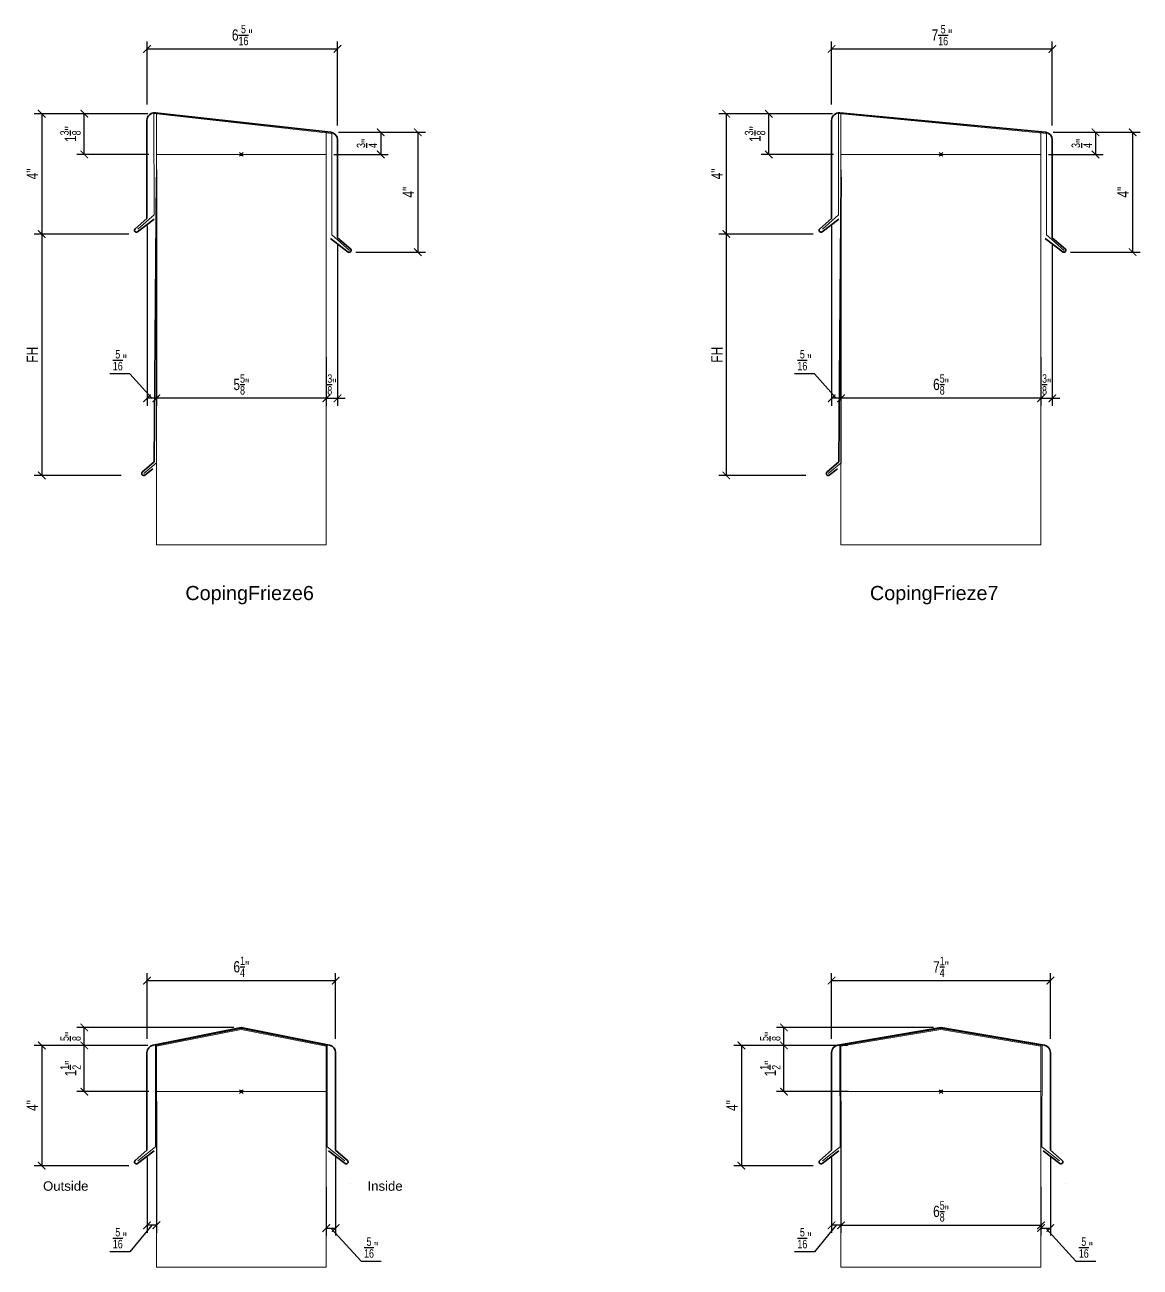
# Model space of a CAD drawing. Header units: inches. Extents: x 1550 to 1938, y 1113 to 1725.
# Drawn here: x 1650.75 to 1687.69, y 1655.64 to 1696.81 of the extents above; entities that cross this region are included whole.
import ezdxf
from ezdxf.enums import TextEntityAlignment as Align

# ---------------------------------------------------------------- set-up
doc = ezdxf.new("R2010")
doc.units = ezdxf.units.IN
doc.header["$LTSCALE"] = 4
doc.header["$MEASUREMENT"] = 0
doc.header["$PDMODE"] = 99
doc.header["$PDSIZE"] = 0.0625
doc.layers.get('Defpoints').update_dxf_attribs({"color": 121})
doc.layers.add('DIMLINE', color=211, linetype='Continuous')
for name, color, linetype, lineweight in [('FINE', 90, 'Continuous', 18), ('Thin', 150, 'Continuous', 18), ('TITTXT', 213, 'Continuous', 50), ('Wide', 212, 'Continuous', 35), ('XLINE', 140, 'Continuous', 18)]:
    doc.layers.add(name, color=color, linetype=linetype, lineweight=lineweight)
doc.styles.add('Arch-Dim', font='arial.ttf', dxfattribs={"width": 0.75})
doc.styles.add('RomanS', font='romans.shx')
doc.dimstyles.new('Aec-Arch-I-3', dxfattribs={"dimscale": 4, "dimtxt": 0.09375, "dimasz": 0.0625, "dimexe": 0.0625, "dimexo": 0.0625, "dimgap": 0.03125, "dimtad": 1, "dimdec": 4, "dimzin": 3, "dimdsep": 46, "dimlunit": 4, "dimtxsty": 'Arch-Dim', "dimblk": 'ARCHTICK', "dimcen": 0.09375, "dimclrd": 8, "dimclre": 8, "dimazin": 2, "dimtfac": 0.75, "dimtdec": 4, "dimtix": 1, "dimtmove": 1, "dimatfit": 2, "dimldrblk": 'OPEN90', "dimfxl": 1, "dimtolj": 1, "dimtzin": 0, "dimarcsym": 0})

# ---------------------------------------------------------------- blocks, each defined once
blk = doc.blocks.new('_ArchTick')
at = {"color": 0, "linetype": 'ByBlock', "const_width": 0.15}
blk.add_lwpolyline([(-0.5, -0.5), (0.5, 0.5)], dxfattribs=at)
blk = doc.blocks.new('*D116')
at = {"layer": 'Defpoints', "color": 0, "transparency": 16777216}
for p in [(1660.882, 1693.246), (1661.461, 1689.277), (1663.764, 1689.277)]:
    blk.add_point(p, dxfattribs=at)
at = {"layer": 'DIMLINE', "color": 8, "lineweight": -2, "transparency": 16777216}
for p, q in [((1661.132, 1693.246), (1664.014, 1693.246)), ((1663.764, 1693.246), (1663.764, 1689.277)), ((1661.711, 1689.277), (1664.014, 1689.277))]:
    blk.add_line(p, q, dxfattribs=at)
at = {"layer": 'DIMLINE', "color": 8, "lineweight": -2, "transparency": 16777216, "xscale": 0.25, "yscale": 0.25, "zscale": 0.25}
for p, rotation in [((1663.764, 1693.246), 90), ((1663.764, 1689.277), 270)]:
    blk.add_blockref('_ArchTick', p, dxfattribs=dict(at, rotation=rotation))
at = {"layer": 'DIMLINE', "color": 0, "transparency": 16777216, "insert": (1663.452, 1691.262), "char_height": 0.375, "attachment_point": 5, "rotation": 90, "style": 'Arch-Dim'}
blk.add_mtext('\\A1;4"', dxfattribs=at)
blk = doc.blocks.new('_Open90')
at = {"color": 0, "linetype": 'ByBlock', "lineweight": -2}
for p, q in [((0, 0), (-1, 0)), ((-0.5, 0.5), (0, 0)), ((0, 0), (-0.5, -0.5))]:
    blk.add_line(p, q, dxfattribs=at)
blk = doc.blocks.new('*D117')
at = {"layer": 'Defpoints', "color": 0, "transparency": 16777216}
for p in [(1661.104, 1696.01), (1654.792, 1693.923), (1661.104, 1693.222)]:
    blk.add_point(p, dxfattribs=at)
at = {"layer": 'DIMLINE', "color": 8, "lineweight": -2, "transparency": 16777216}
for p, q in [((1654.792, 1694.173), (1654.792, 1696.26)), ((1661.104, 1693.472), (1661.104, 1696.26)), ((1654.792, 1696.01), (1661.104, 1696.01))]:
    blk.add_line(p, q, dxfattribs=at)
at = {"layer": 'DIMLINE', "color": 8, "lineweight": -2, "transparency": 16777216, "xscale": 0.25, "yscale": 0.25, "zscale": 0.25, "rotation": 180}
blk.add_blockref('_ArchTick', (1654.792, 1696.01), dxfattribs=at)
at = {"layer": 'DIMLINE', "color": 8, "lineweight": -2, "transparency": 16777216, "xscale": 0.25, "yscale": 0.25, "zscale": 0.25}
blk.add_blockref('_ArchTick', (1661.104, 1696.01), dxfattribs=at)
at = {"layer": 'DIMLINE', "color": 0, "transparency": 16777216, "insert": (1657.948, 1696.47), "char_height": 0.375, "attachment_point": 5, "style": 'Arch-Dim'}
blk.add_mtext('\\A1;6{\\H0.750000x;\\S5/16;}"', dxfattribs=at)
blk = doc.blocks.new('Anno_Title_T2')
at = {"color": 0, "linetype": 'ByBlock', "lineweight": -2, "style": 'RomanS'}
blk.add_attdef('TITLE', (0, 0.5), '', height=1.25, dxfattribs=at)
blk.add_attdef('SCALE', text='', height=0.75, dxfattribs=at).set_placement((0, -0.5), align=Align.TOP_LEFT)
blk = doc.blocks.new('AecDtl_CopingFrieze6')
at = {"layer": 'Thin'}
for points in [[(-3.425, -2.479), (-2.892, -2.005), (-2.895, 1.353), (2.997, 0.698), (2.997, -2.666), (3.585, -3.183)], [(-2.812, -0.755), (-2.812, -10.221), (-3.233, -10.574)]]:
    blk.add_lwpolyline(points, dxfattribs=at)
at = {"layer": 'Wide'}
for points in [[(3.529, -3.225, 0.937731), (3.625, -3.143), (3.187, -2.759), (3.187, 0.485, 0.382162), (2.965, 0.733), (-2.847, 1.379, 0.447008), (-3.125, 1.13), (-3.125, -2.12), (-3.517, -2.464, 0.414214), (-3.523, -2.553), (-3.521, -2.554, 0.393565), (-3.437, -2.563), (-2.888, -2.146)], [(-2.812, -0.755), (-2.888, -10.182), (-3.28, -10.527, 0.414214), (-3.286, -10.615), (-3.285, -10.617, 0.393565), (-3.2, -10.625), (-2.926, -10.417)]]:
    blk.add_lwpolyline(points, format="xyb", dxfattribs=at)
blk = doc.blocks.new('*D118')
at = {"layer": 'Defpoints', "color": 0, "transparency": 16777216}
for p in [(1661.132, 1693.246), (1660.729, 1692.513), (1662.534, 1692.513)]:
    blk.add_point(p, dxfattribs=at)
at = {"layer": 'DIMLINE', "color": 8, "lineweight": -2, "transparency": 16777216}
for p, q in [((1661.382, 1693.246), (1662.784, 1693.246)), ((1662.534, 1693.246), (1662.534, 1692.513)), ((1660.979, 1692.513), (1662.784, 1692.513))]:
    blk.add_line(p, q, dxfattribs=at)
at = {"layer": 'DIMLINE', "color": 8, "lineweight": -2, "transparency": 16777216, "xscale": 0.25, "yscale": 0.25, "zscale": 0.25}
for p, rotation in [((1662.534, 1693.246), 90), ((1662.534, 1692.513), 270)]:
    blk.add_blockref('_ArchTick', p, dxfattribs=dict(at, rotation=rotation))
at = {"layer": 'DIMLINE', "color": 0, "transparency": 16777216, "insert": (1662.078, 1692.88), "char_height": 0.375, "attachment_point": 5, "rotation": 90, "style": 'Arch-Dim'}
blk.add_mtext('\\A1;{\\H0.750000x;\\S3/4;}"', dxfattribs=at)
blk = doc.blocks.new('*D119')
at = {"layer": 'Defpoints', "color": 0, "transparency": 16777216}
for p in [(1652.715, 1693.861), (1655.07, 1693.861), (1655.104, 1692.513)]:
    blk.add_point(p, dxfattribs=at)
at = {"layer": 'DIMLINE', "color": 8, "lineweight": -2, "transparency": 16777216}
for p, q in [((1654.82, 1693.861), (1652.465, 1693.861)), ((1652.715, 1692.513), (1652.715, 1693.861)), ((1654.854, 1692.513), (1652.465, 1692.513))]:
    blk.add_line(p, q, dxfattribs=at)
at = {"layer": 'DIMLINE', "color": 8, "lineweight": -2, "transparency": 16777216, "xscale": 0.25, "yscale": 0.25, "zscale": 0.25}
for p, rotation in [((1652.715, 1693.861), 90), ((1652.715, 1692.513), 270)]:
    blk.add_blockref('_ArchTick', p, dxfattribs=dict(at, rotation=rotation))
at = {"layer": 'DIMLINE', "color": 0, "transparency": 16777216, "insert": (1652.256, 1693.187), "char_height": 0.375, "attachment_point": 5, "rotation": 90, "style": 'Arch-Dim'}
blk.add_mtext('\\A1;1{\\H0.750000x;\\S3/8;}"', dxfattribs=at)
blk = doc.blocks.new('*D120')
at = {"layer": 'Defpoints', "color": 0, "transparency": 16777216}
for p in [(1655.07, 1693.861), (1651.304, 1689.876), (1654.436, 1689.876)]:
    blk.add_point(p, dxfattribs=at)
at = {"layer": 'DIMLINE', "color": 8, "lineweight": -2, "transparency": 16777216}
for p, q in [((1654.82, 1693.861), (1651.054, 1693.861)), ((1651.304, 1693.861), (1651.304, 1689.876)), ((1654.186, 1689.876), (1651.054, 1689.876))]:
    blk.add_line(p, q, dxfattribs=at)
at = {"layer": 'DIMLINE', "color": 8, "lineweight": -2, "transparency": 16777216, "xscale": 0.25, "yscale": 0.25, "zscale": 0.25}
for p, rotation in [((1651.304, 1693.861), 90), ((1651.304, 1689.876), 270)]:
    blk.add_blockref('_ArchTick', p, dxfattribs=dict(at, rotation=rotation))
at = {"layer": 'DIMLINE', "color": 0, "transparency": 16777216, "insert": (1650.992, 1691.868), "char_height": 0.375, "attachment_point": 5, "rotation": 90, "style": 'Arch-Dim'}
blk.add_mtext('\\A1;4"', dxfattribs=at)
blk = doc.blocks.new('*D121')
at = {"layer": 'Defpoints', "color": 0, "transparency": 16777216}
for p in [(1655.104, 1692.263), (1654.792, 1690.394), (1654.792, 1684.431)]:
    blk.add_point(p, dxfattribs=at)
at = {"layer": 'DIMLINE', "color": 8, "lineweight": -2, "transparency": 16777216}
for p, q in [((1655.104, 1692.013), (1655.104, 1684.181)), ((1654.792, 1690.144), (1654.792, 1684.181)), ((1654.227, 1685.239), (1653.56, 1685.239)), ((1654.948, 1684.431), (1654.227, 1685.239)), ((1655.104, 1684.431), (1654.792, 1684.431))]:
    blk.add_line(p, q, dxfattribs=at)
at = {"layer": 'DIMLINE', "color": 8, "lineweight": -2, "transparency": 16777216, "xscale": 0.25, "yscale": 0.25, "zscale": 0.25, "rotation": 180}
blk.add_blockref('_ArchTick', (1654.792, 1684.431), dxfattribs=at)
at = {"layer": 'DIMLINE', "color": 8, "lineweight": -2, "transparency": 16777216, "xscale": 0.25, "yscale": 0.25, "zscale": 0.25}
blk.add_blockref('_ArchTick', (1655.104, 1684.431), dxfattribs=at)
at = {"layer": 'DIMLINE', "color": 0, "transparency": 16777216, "insert": (1653.893, 1685.696), "char_height": 0.375, "attachment_point": 5, "style": 'Arch-Dim'}
blk.add_mtext('\\A1;{\\H0.750000x;\\S5/16;}"', dxfattribs=at)
blk = doc.blocks.new('*D122')
at = {"layer": 'Defpoints', "color": 0, "transparency": 16777216}
for p in [(1661.104, 1689.755), (1660.729, 1686.043), (1661.104, 1684.431)]:
    blk.add_point(p, dxfattribs=at)
at = {"layer": 'DIMLINE', "color": 8, "lineweight": -2, "transparency": 16777216}
for p, q in [((1661.104, 1689.505), (1661.104, 1684.181)), ((1660.729, 1685.793), (1660.729, 1684.181)), ((1660.729, 1684.431), (1660.479, 1684.431)), ((1660.729, 1684.431), (1661.104, 1684.431)), ((1661.104, 1684.431), (1661.354, 1684.431))]:
    blk.add_line(p, q, dxfattribs=at)
at = {"layer": 'DIMLINE', "color": 8, "lineweight": -2, "transparency": 16777216, "xscale": 0.25, "yscale": 0.25, "zscale": 0.25}
blk.add_blockref('_ArchTick', (1660.729, 1684.431), dxfattribs=at)
at = {"layer": 'DIMLINE', "color": 8, "lineweight": -2, "transparency": 16777216, "xscale": 0.25, "yscale": 0.25, "zscale": 0.25, "rotation": 180}
blk.add_blockref('_ArchTick', (1661.104, 1684.431), dxfattribs=at)
at = {"layer": 'DIMLINE', "color": 0, "transparency": 16777216, "insert": (1660.917, 1684.89), "char_height": 0.375, "attachment_point": 5, "style": 'Arch-Dim'}
blk.add_mtext('\\A1;{\\H0.750000x;\\S3/8;}"', dxfattribs=at)
blk = doc.blocks.new('*D124')
at = {"layer": 'Defpoints', "color": 0, "transparency": 16777216}
for p in [(1654.186, 1689.876), (1651.304, 1681.876), (1654.186, 1681.876)]:
    blk.add_point(p, dxfattribs=at)
at = {"layer": 'DIMLINE', "color": 8, "lineweight": -2, "transparency": 16777216}
for p, q in [((1653.936, 1689.876), (1651.054, 1689.876)), ((1651.304, 1689.876), (1651.304, 1681.876)), ((1653.936, 1681.876), (1651.054, 1681.876))]:
    blk.add_line(p, q, dxfattribs=at)
at = {"layer": 'DIMLINE', "color": 8, "lineweight": -2, "transparency": 16777216, "xscale": 0.25, "yscale": 0.25, "zscale": 0.25}
for p, rotation in [((1651.304, 1689.876), 90), ((1651.304, 1681.876), 270)]:
    blk.add_blockref('_ArchTick', p, dxfattribs=dict(at, rotation=rotation))
at = {"layer": 'DIMLINE', "color": 0, "transparency": 16777216, "insert": (1650.992, 1685.876), "char_height": 0.375, "attachment_point": 5, "rotation": 90, "style": 'Arch-Dim'}
blk.add_mtext('\\A1;FH', dxfattribs=at)
blk = doc.blocks.new('*D125')
at = {"layer": 'Defpoints', "color": 0, "transparency": 16777216}
for p in [(1655.104, 1685.793), (1660.729, 1685.793), (1655.104, 1684.431)]:
    blk.add_point(p, dxfattribs=at)
at = {"layer": 'DIMLINE', "color": 8, "lineweight": -2, "transparency": 16777216}
for p, q in [((1655.104, 1685.543), (1655.104, 1684.181)), ((1660.729, 1685.543), (1660.729, 1684.181)), ((1660.729, 1684.431), (1655.104, 1684.431))]:
    blk.add_line(p, q, dxfattribs=at)
at = {"layer": 'DIMLINE', "color": 8, "lineweight": -2, "transparency": 16777216, "xscale": 0.25, "yscale": 0.25, "zscale": 0.25, "rotation": 180}
blk.add_blockref('_ArchTick', (1655.104, 1684.431), dxfattribs=at)
at = {"layer": 'DIMLINE', "color": 8, "lineweight": -2, "transparency": 16777216, "xscale": 0.25, "yscale": 0.25, "zscale": 0.25}
blk.add_blockref('_ArchTick', (1660.729, 1684.431), dxfattribs=at)
at = {"layer": 'DIMLINE', "color": 0, "transparency": 16777216, "insert": (1657.917, 1684.891), "char_height": 0.375, "attachment_point": 5, "style": 'Arch-Dim'}
blk.add_mtext('\\A1;5{\\H0.750000x;\\S5/8;}"', dxfattribs=at)
blk = doc.blocks.new('*D126')
at = {"layer": 'Defpoints', "color": 0, "transparency": 16777216}
for p in [(1684.561, 1693.246), (1685.141, 1689.277), (1687.444, 1689.277)]:
    blk.add_point(p, dxfattribs=at)
at = {"layer": 'DIMLINE', "color": 8, "lineweight": -2, "transparency": 16777216}
for p, q in [((1684.811, 1693.246), (1687.694, 1693.246)), ((1687.444, 1693.246), (1687.444, 1689.277)), ((1685.391, 1689.277), (1687.694, 1689.277))]:
    blk.add_line(p, q, dxfattribs=at)
at = {"layer": 'DIMLINE', "color": 8, "lineweight": -2, "transparency": 16777216, "xscale": 0.25, "yscale": 0.25, "zscale": 0.25}
for p, rotation in [((1687.444, 1693.246), 90), ((1687.444, 1689.277), 270)]:
    blk.add_blockref('_ArchTick', p, dxfattribs=dict(at, rotation=rotation))
at = {"layer": 'DIMLINE', "color": 0, "transparency": 16777216, "insert": (1687.131, 1691.262), "char_height": 0.375, "attachment_point": 5, "rotation": 90, "style": 'Arch-Dim'}
blk.add_mtext('\\A1;4"', dxfattribs=at)
blk = doc.blocks.new('*D127')
at = {"layer": 'Defpoints', "color": 0, "transparency": 16777216}
for p in [(1684.783, 1696.01), (1677.471, 1693.923), (1684.783, 1693.222)]:
    blk.add_point(p, dxfattribs=at)
at = {"layer": 'DIMLINE', "color": 8, "lineweight": -2, "transparency": 16777216}
for p, q in [((1677.471, 1694.173), (1677.471, 1696.26)), ((1684.783, 1693.472), (1684.783, 1696.26)), ((1677.471, 1696.01), (1684.783, 1696.01))]:
    blk.add_line(p, q, dxfattribs=at)
at = {"layer": 'DIMLINE', "color": 8, "lineweight": -2, "transparency": 16777216, "xscale": 0.25, "yscale": 0.25, "zscale": 0.25, "rotation": 180}
blk.add_blockref('_ArchTick', (1677.471, 1696.01), dxfattribs=at)
at = {"layer": 'DIMLINE', "color": 8, "lineweight": -2, "transparency": 16777216, "xscale": 0.25, "yscale": 0.25, "zscale": 0.25}
blk.add_blockref('_ArchTick', (1684.783, 1696.01), dxfattribs=at)
at = {"layer": 'DIMLINE', "color": 0, "transparency": 16777216, "insert": (1681.127, 1696.467), "char_height": 0.375, "attachment_point": 5, "style": 'Arch-Dim'}
blk.add_mtext('\\A1;7{\\H0.750000x;\\S5/16;}"', dxfattribs=at)
blk = doc.blocks.new('*D128')
at = {"layer": 'Defpoints', "color": 0, "transparency": 16777216}
for p in [(1684.811, 1693.246), (1684.408, 1692.513), (1686.214, 1692.513)]:
    blk.add_point(p, dxfattribs=at)
at = {"layer": 'DIMLINE', "color": 8, "lineweight": -2, "transparency": 16777216}
for p, q in [((1685.061, 1693.246), (1686.464, 1693.246)), ((1686.214, 1693.246), (1686.214, 1692.513)), ((1684.658, 1692.513), (1686.464, 1692.513))]:
    blk.add_line(p, q, dxfattribs=at)
at = {"layer": 'DIMLINE', "color": 8, "lineweight": -2, "transparency": 16777216, "xscale": 0.25, "yscale": 0.25, "zscale": 0.25}
for p, rotation in [((1686.214, 1693.246), 90), ((1686.214, 1692.513), 270)]:
    blk.add_blockref('_ArchTick', p, dxfattribs=dict(at, rotation=rotation))
at = {"layer": 'DIMLINE', "color": 0, "transparency": 16777216, "insert": (1685.758, 1692.88), "char_height": 0.375, "attachment_point": 5, "rotation": 90, "style": 'Arch-Dim'}
blk.add_mtext('\\A1;{\\H0.750000x;\\S3/4;}"', dxfattribs=at)
blk = doc.blocks.new('*D129')
at = {"layer": 'Defpoints', "color": 0, "transparency": 16777216}
for p in [(1675.394, 1693.861), (1677.749, 1693.861), (1677.783, 1692.513)]:
    blk.add_point(p, dxfattribs=at)
at = {"layer": 'DIMLINE', "color": 8, "lineweight": -2, "transparency": 16777216}
for p, q in [((1677.499, 1693.861), (1675.144, 1693.861)), ((1675.394, 1692.513), (1675.394, 1693.861)), ((1677.533, 1692.513), (1675.144, 1692.513))]:
    blk.add_line(p, q, dxfattribs=at)
at = {"layer": 'DIMLINE', "color": 8, "lineweight": -2, "transparency": 16777216, "xscale": 0.25, "yscale": 0.25, "zscale": 0.25}
for p, rotation in [((1675.394, 1693.861), 90), ((1675.394, 1692.513), 270)]:
    blk.add_blockref('_ArchTick', p, dxfattribs=dict(at, rotation=rotation))
at = {"layer": 'DIMLINE', "color": 0, "transparency": 16777216, "insert": (1674.935, 1693.187), "char_height": 0.375, "attachment_point": 5, "rotation": 90, "style": 'Arch-Dim'}
blk.add_mtext('\\A1;1{\\H0.750000x;\\S3/8;}"', dxfattribs=at)
blk = doc.blocks.new('*D130')
at = {"layer": 'Defpoints', "color": 0, "transparency": 16777216}
for p in [(1677.749, 1693.861), (1673.983, 1689.876), (1677.115, 1689.876)]:
    blk.add_point(p, dxfattribs=at)
at = {"layer": 'DIMLINE', "color": 8, "lineweight": -2, "transparency": 16777216}
for p, q in [((1677.499, 1693.861), (1673.733, 1693.861)), ((1673.983, 1693.861), (1673.983, 1689.876)), ((1676.865, 1689.876), (1673.733, 1689.876))]:
    blk.add_line(p, q, dxfattribs=at)
at = {"layer": 'DIMLINE', "color": 8, "lineweight": -2, "transparency": 16777216, "xscale": 0.25, "yscale": 0.25, "zscale": 0.25}
for p, rotation in [((1673.983, 1693.861), 90), ((1673.983, 1689.876), 270)]:
    blk.add_blockref('_ArchTick', p, dxfattribs=dict(at, rotation=rotation))
at = {"layer": 'DIMLINE', "color": 0, "transparency": 16777216, "insert": (1673.671, 1691.868), "char_height": 0.375, "attachment_point": 5, "rotation": 90, "style": 'Arch-Dim'}
blk.add_mtext('\\A1;4"', dxfattribs=at)
blk = doc.blocks.new('*D131')
at = {"layer": 'Defpoints', "color": 0, "transparency": 16777216}
for p in [(1677.783, 1692.263), (1677.471, 1690.394), (1677.471, 1684.431)]:
    blk.add_point(p, dxfattribs=at)
at = {"layer": 'DIMLINE', "color": 8, "lineweight": -2, "transparency": 16777216}
for p, q in [((1677.783, 1692.013), (1677.783, 1684.181)), ((1677.471, 1690.144), (1677.471, 1684.181)), ((1676.906, 1685.239), (1676.239, 1685.239)), ((1677.627, 1684.431), (1676.906, 1685.239)), ((1677.783, 1684.431), (1677.471, 1684.431))]:
    blk.add_line(p, q, dxfattribs=at)
at = {"layer": 'DIMLINE', "color": 8, "lineweight": -2, "transparency": 16777216, "xscale": 0.25, "yscale": 0.25, "zscale": 0.25, "rotation": 180}
blk.add_blockref('_ArchTick', (1677.471, 1684.431), dxfattribs=at)
at = {"layer": 'DIMLINE', "color": 8, "lineweight": -2, "transparency": 16777216, "xscale": 0.25, "yscale": 0.25, "zscale": 0.25}
blk.add_blockref('_ArchTick', (1677.783, 1684.431), dxfattribs=at)
at = {"layer": 'DIMLINE', "color": 0, "transparency": 16777216, "insert": (1676.573, 1685.696), "char_height": 0.375, "attachment_point": 5, "style": 'Arch-Dim'}
blk.add_mtext('\\A1;{\\H0.750000x;\\S5/16;}"', dxfattribs=at)
blk = doc.blocks.new('*D132')
at = {"layer": 'Defpoints', "color": 0, "transparency": 16777216}
for p in [(1684.783, 1689.755), (1684.408, 1686.043), (1684.783, 1684.431)]:
    blk.add_point(p, dxfattribs=at)
at = {"layer": 'DIMLINE', "color": 8, "lineweight": -2, "transparency": 16777216}
for p, q in [((1684.783, 1689.505), (1684.783, 1684.181)), ((1684.408, 1685.793), (1684.408, 1684.181)), ((1684.408, 1684.431), (1684.158, 1684.431)), ((1684.408, 1684.431), (1684.783, 1684.431)), ((1684.783, 1684.431), (1685.033, 1684.431))]:
    blk.add_line(p, q, dxfattribs=at)
at = {"layer": 'DIMLINE', "color": 8, "lineweight": -2, "transparency": 16777216, "xscale": 0.25, "yscale": 0.25, "zscale": 0.25}
blk.add_blockref('_ArchTick', (1684.408, 1684.431), dxfattribs=at)
at = {"layer": 'DIMLINE', "color": 8, "lineweight": -2, "transparency": 16777216, "xscale": 0.25, "yscale": 0.25, "zscale": 0.25, "rotation": 180}
blk.add_blockref('_ArchTick', (1684.783, 1684.431), dxfattribs=at)
at = {"layer": 'DIMLINE', "color": 0, "transparency": 16777216, "insert": (1684.596, 1684.89), "char_height": 0.375, "attachment_point": 5, "style": 'Arch-Dim'}
blk.add_mtext('\\A1;{\\H0.750000x;\\S3/8;}"', dxfattribs=at)
blk = doc.blocks.new('*D133')
at = {"layer": 'Defpoints', "color": 0, "transparency": 16777216}
for p in [(1676.865, 1689.876), (1673.983, 1681.876), (1676.865, 1681.876)]:
    blk.add_point(p, dxfattribs=at)
at = {"layer": 'DIMLINE', "color": 8, "lineweight": -2, "transparency": 16777216}
for p, q in [((1676.615, 1689.876), (1673.733, 1689.876)), ((1673.983, 1689.876), (1673.983, 1681.876)), ((1676.615, 1681.876), (1673.733, 1681.876))]:
    blk.add_line(p, q, dxfattribs=at)
at = {"layer": 'DIMLINE', "color": 8, "lineweight": -2, "transparency": 16777216, "xscale": 0.25, "yscale": 0.25, "zscale": 0.25}
for p, rotation in [((1673.983, 1689.876), 90), ((1673.983, 1681.876), 270)]:
    blk.add_blockref('_ArchTick', p, dxfattribs=dict(at, rotation=rotation))
at = {"layer": 'DIMLINE', "color": 0, "transparency": 16777216, "insert": (1673.671, 1685.876), "char_height": 0.375, "attachment_point": 5, "rotation": 90, "style": 'Arch-Dim'}
blk.add_mtext('\\A1;FH', dxfattribs=at)
blk = doc.blocks.new('*D134')
at = {"layer": 'Defpoints', "color": 0, "transparency": 16777216}
for p in [(1677.783, 1685.793), (1684.408, 1685.793), (1677.783, 1684.431)]:
    blk.add_point(p, dxfattribs=at)
at = {"layer": 'DIMLINE', "color": 8, "lineweight": -2, "transparency": 16777216}
for p, q in [((1677.783, 1685.543), (1677.783, 1684.181)), ((1684.408, 1685.543), (1684.408, 1684.181)), ((1684.408, 1684.431), (1677.783, 1684.431))]:
    blk.add_line(p, q, dxfattribs=at)
at = {"layer": 'DIMLINE', "color": 8, "lineweight": -2, "transparency": 16777216, "xscale": 0.25, "yscale": 0.25, "zscale": 0.25, "rotation": 180}
blk.add_blockref('_ArchTick', (1677.783, 1684.431), dxfattribs=at)
at = {"layer": 'DIMLINE', "color": 8, "lineweight": -2, "transparency": 16777216, "xscale": 0.25, "yscale": 0.25, "zscale": 0.25}
blk.add_blockref('_ArchTick', (1684.408, 1684.431), dxfattribs=at)
at = {"layer": 'DIMLINE', "color": 0, "transparency": 16777216, "insert": (1681.096, 1684.891), "char_height": 0.375, "attachment_point": 5, "style": 'Arch-Dim'}
blk.add_mtext('\\A1;6{\\H0.750000x;\\S5/8;}"', dxfattribs=at)
blk = doc.blocks.new('AecDtl_CopingFrieze7')
at = {"layer": 'Thin'}
for points in [[(-3.925, -2.479), (-3.392, -2.005), (-3.395, 1.353), (3.497, 0.698), (3.497, -2.666), (4.085, -3.183)], [(-3.312, -0.755), (-3.312, -10.221), (-3.733, -10.574)]]:
    blk.add_lwpolyline(points, dxfattribs=at)
at = {"layer": 'Wide'}
for points in [[(4.029, -3.225, 0.937731), (4.125, -3.143), (3.687, -2.759), (3.687, 0.485, 0.382162), (3.465, 0.733), (-3.347, 1.379, 0.447008), (-3.625, 1.13), (-3.625, -2.12), (-4.017, -2.464, 0.414214), (-4.023, -2.553), (-4.021, -2.554, 0.393565), (-3.937, -2.563), (-3.388, -2.146)], [(-3.312, -0.755), (-3.388, -10.182), (-3.78, -10.527, 0.414214), (-3.786, -10.615), (-3.785, -10.617, 0.393565), (-3.7, -10.625), (-3.426, -10.417)]]:
    blk.add_lwpolyline(points, format="xyb", dxfattribs=at)
blk = doc.blocks.new('*D162')
at = {"layer": 'Defpoints', "color": 0, "transparency": 16777216}
for p in [(1661.042, 1665.136), (1654.792, 1662.957), (1661.042, 1662.957)]:
    blk.add_point(p, dxfattribs=at)
at = {"layer": 'DIMLINE', "color": 8, "lineweight": -2, "transparency": 16777216}
for p, q in [((1654.792, 1663.207), (1654.792, 1665.386)), ((1661.042, 1663.207), (1661.042, 1665.386)), ((1654.792, 1665.136), (1661.042, 1665.136))]:
    blk.add_line(p, q, dxfattribs=at)
at = {"layer": 'DIMLINE', "color": 8, "lineweight": -2, "transparency": 16777216, "xscale": 0.25, "yscale": 0.25, "zscale": 0.25, "rotation": 180}
blk.add_blockref('_ArchTick', (1654.792, 1665.136), dxfattribs=at)
at = {"layer": 'DIMLINE', "color": 8, "lineweight": -2, "transparency": 16777216, "xscale": 0.25, "yscale": 0.25, "zscale": 0.25}
blk.add_blockref('_ArchTick', (1661.042, 1665.136), dxfattribs=at)
at = {"layer": 'DIMLINE', "color": 0, "transparency": 16777216, "insert": (1657.917, 1665.593), "char_height": 0.375, "attachment_point": 5, "style": 'Arch-Dim'}
blk.add_mtext('\\A1;6{\\H0.750000x;\\S1/4;}"', dxfattribs=at)
blk = doc.blocks.new('*D163')
at = {"layer": 'Defpoints', "color": 0, "transparency": 16777216}
for p in [(1652.715, 1662.986), (1655.07, 1662.986), (1655.104, 1661.457)]:
    blk.add_point(p, dxfattribs=at)
at = {"layer": 'DIMLINE', "color": 8, "lineweight": -2, "transparency": 16777216}
for p, q in [((1654.82, 1662.986), (1652.465, 1662.986)), ((1652.715, 1661.457), (1652.715, 1662.986)), ((1654.854, 1661.457), (1652.465, 1661.457))]:
    blk.add_line(p, q, dxfattribs=at)
at = {"layer": 'DIMLINE', "color": 8, "lineweight": -2, "transparency": 16777216, "xscale": 0.25, "yscale": 0.25, "zscale": 0.25}
for p, rotation in [((1652.715, 1662.986), 90), ((1652.715, 1661.457), 270)]:
    blk.add_blockref('_ArchTick', p, dxfattribs=dict(at, rotation=rotation))
at = {"layer": 'DIMLINE', "color": 0, "transparency": 16777216, "insert": (1652.261, 1662.222), "char_height": 0.375, "attachment_point": 5, "rotation": 90, "style": 'Arch-Dim'}
blk.add_mtext('\\A1;1{\\H0.750000x;\\S1/2;}"', dxfattribs=at)
blk = doc.blocks.new('*D164')
at = {"layer": 'Defpoints', "color": 0, "transparency": 16777216}
for p in [(1655.07, 1662.986), (1651.304, 1659.001), (1654.436, 1659.001)]:
    blk.add_point(p, dxfattribs=at)
at = {"layer": 'DIMLINE', "color": 8, "lineweight": -2, "transparency": 16777216}
for p, q in [((1654.82, 1662.986), (1651.054, 1662.986)), ((1651.304, 1662.986), (1651.304, 1659.001)), ((1654.186, 1659.001), (1651.054, 1659.001))]:
    blk.add_line(p, q, dxfattribs=at)
at = {"layer": 'DIMLINE', "color": 8, "lineweight": -2, "transparency": 16777216, "xscale": 0.25, "yscale": 0.25, "zscale": 0.25}
for p, rotation in [((1651.304, 1662.986), 90), ((1651.304, 1659.001), 270)]:
    blk.add_blockref('_ArchTick', p, dxfattribs=dict(at, rotation=rotation))
at = {"layer": 'DIMLINE', "color": 0, "transparency": 16777216, "insert": (1650.992, 1660.994), "char_height": 0.375, "attachment_point": 5, "rotation": 90, "style": 'Arch-Dim'}
blk.add_mtext('\\A1;4"', dxfattribs=at)
blk = doc.blocks.new('*D165')
at = {"layer": 'Defpoints', "color": 0, "transparency": 16777216}
for p in [(1655.104, 1661.389), (1654.792, 1659.519), (1654.792, 1657.027)]:
    blk.add_point(p, dxfattribs=at)
at = {"layer": 'DIMLINE', "color": 8, "lineweight": -2, "transparency": 16777216}
for p, q in [((1655.104, 1661.139), (1655.104, 1656.777)), ((1654.792, 1659.269), (1654.792, 1656.777)), ((1654.948, 1657.027), (1654.227, 1656.144)), ((1655.104, 1657.027), (1654.792, 1657.027)), ((1654.227, 1656.144), (1653.56, 1656.144))]:
    blk.add_line(p, q, dxfattribs=at)
at = {"layer": 'DIMLINE', "color": 8, "lineweight": -2, "transparency": 16777216, "xscale": 0.25, "yscale": 0.25, "zscale": 0.25, "rotation": 180}
blk.add_blockref('_ArchTick', (1654.792, 1657.027), dxfattribs=at)
at = {"layer": 'DIMLINE', "color": 8, "lineweight": -2, "transparency": 16777216, "xscale": 0.25, "yscale": 0.25, "zscale": 0.25}
blk.add_blockref('_ArchTick', (1655.104, 1657.027), dxfattribs=at)
at = {"layer": 'DIMLINE', "color": 0, "transparency": 16777216, "insert": (1653.893, 1656.601), "char_height": 0.375, "attachment_point": 5, "style": 'Arch-Dim'}
blk.add_mtext('\\A1;{\\H0.750000x;\\S5/16;}"', dxfattribs=at)
blk = doc.blocks.new('*D166')
at = {"layer": 'Defpoints', "color": 0, "transparency": 16777216}
for p in [(1661.042, 1659.519), (1660.729, 1658.548), (1661.042, 1656.936)]:
    blk.add_point(p, dxfattribs=at)
at = {"layer": 'DIMLINE', "color": 8, "lineweight": -2, "transparency": 16777216}
for p, q in [((1661.042, 1659.269), (1661.042, 1656.686)), ((1660.729, 1658.298), (1660.729, 1656.686)), ((1660.729, 1656.936), (1661.042, 1656.936)), ((1660.885, 1656.936), (1661.883, 1655.832)), ((1661.883, 1655.832), (1662.551, 1655.832))]:
    blk.add_line(p, q, dxfattribs=at)
at = {"layer": 'DIMLINE', "color": 8, "lineweight": -2, "transparency": 16777216, "xscale": 0.25, "yscale": 0.25, "zscale": 0.25, "rotation": 180}
blk.add_blockref('_ArchTick', (1660.729, 1656.936), dxfattribs=at)
at = {"layer": 'DIMLINE', "color": 8, "lineweight": -2, "transparency": 16777216, "xscale": 0.25, "yscale": 0.25, "zscale": 0.25}
blk.add_blockref('_ArchTick', (1661.042, 1656.936), dxfattribs=at)
at = {"layer": 'DIMLINE', "color": 0, "transparency": 16777216, "insert": (1662.217, 1656.289), "char_height": 0.375, "attachment_point": 5, "style": 'Arch-Dim'}
blk.add_mtext('\\A1;{\\H0.750000x;\\S5/16;}"', dxfattribs=at)
blk = doc.blocks.new('*D168')
at = {"layer": 'Defpoints', "color": 0, "transparency": 16777216}
for p in [(1652.715, 1663.582), (1657.917, 1663.582), (1655.07, 1662.986)]:
    blk.add_point(p, dxfattribs=at)
at = {"layer": 'DIMLINE', "color": 8, "lineweight": -2, "transparency": 16777216}
for p, q in [((1657.667, 1663.582), (1652.465, 1663.582)), ((1652.715, 1662.986), (1652.715, 1663.582)), ((1654.82, 1662.986), (1652.465, 1662.986))]:
    blk.add_line(p, q, dxfattribs=at)
at = {"layer": 'DIMLINE', "color": 8, "lineweight": -2, "transparency": 16777216, "xscale": 0.25, "yscale": 0.25, "zscale": 0.25}
for p, rotation in [((1652.715, 1663.582), 90), ((1652.715, 1662.986), 270)]:
    blk.add_blockref('_ArchTick', p, dxfattribs=dict(at, rotation=rotation))
at = {"layer": 'DIMLINE', "color": 0, "transparency": 16777216, "insert": (1652.258, 1663.284), "char_height": 0.375, "attachment_point": 5, "rotation": 90, "style": 'Arch-Dim'}
blk.add_mtext('\\A1;{\\H0.750000x;\\S5/8;}"', dxfattribs=at)
blk = doc.blocks.new('*D169')
at = {"layer": 'Defpoints', "color": 0, "transparency": 16777216}
for p in [(1684.721, 1665.136), (1677.471, 1662.957), (1684.721, 1662.957)]:
    blk.add_point(p, dxfattribs=at)
at = {"layer": 'DIMLINE', "color": 8, "lineweight": -2, "transparency": 16777216}
for p, q in [((1677.471, 1663.207), (1677.471, 1665.386)), ((1684.721, 1663.207), (1684.721, 1665.386)), ((1677.471, 1665.136), (1684.721, 1665.136))]:
    blk.add_line(p, q, dxfattribs=at)
at = {"layer": 'DIMLINE', "color": 8, "lineweight": -2, "transparency": 16777216, "xscale": 0.25, "yscale": 0.25, "zscale": 0.25, "rotation": 180}
blk.add_blockref('_ArchTick', (1677.471, 1665.136), dxfattribs=at)
at = {"layer": 'DIMLINE', "color": 8, "lineweight": -2, "transparency": 16777216, "xscale": 0.25, "yscale": 0.25, "zscale": 0.25}
blk.add_blockref('_ArchTick', (1684.721, 1665.136), dxfattribs=at)
at = {"layer": 'DIMLINE', "color": 0, "transparency": 16777216, "insert": (1681.096, 1665.59), "char_height": 0.375, "attachment_point": 5, "style": 'Arch-Dim'}
blk.add_mtext('\\A1;7{\\H0.750000x;\\S1/4;}"', dxfattribs=at)
blk = doc.blocks.new('*D170')
at = {"layer": 'Defpoints', "color": 0, "transparency": 16777216}
for p in [(1675.894, 1662.986), (1678.249, 1662.986), (1678.283, 1661.457)]:
    blk.add_point(p, dxfattribs=at)
at = {"layer": 'DIMLINE', "color": 8, "lineweight": -2, "transparency": 16777216}
for p, q in [((1677.999, 1662.986), (1675.644, 1662.986)), ((1675.894, 1661.457), (1675.894, 1662.986)), ((1678.033, 1661.457), (1675.644, 1661.457))]:
    blk.add_line(p, q, dxfattribs=at)
at = {"layer": 'DIMLINE', "color": 8, "lineweight": -2, "transparency": 16777216, "xscale": 0.25, "yscale": 0.25, "zscale": 0.25}
for p, rotation in [((1675.894, 1662.986), 90), ((1675.894, 1661.457), 270)]:
    blk.add_blockref('_ArchTick', p, dxfattribs=dict(at, rotation=rotation))
at = {"layer": 'DIMLINE', "color": 0, "transparency": 16777216, "insert": (1675.44, 1662.222), "char_height": 0.375, "attachment_point": 5, "rotation": 90, "style": 'Arch-Dim'}
blk.add_mtext('\\A1;1{\\H0.750000x;\\S1/2;}"', dxfattribs=at)
blk = doc.blocks.new('*D171')
at = {"layer": 'Defpoints', "color": 0, "transparency": 16777216}
for p in [(1677.749, 1662.986), (1674.483, 1659.001), (1677.115, 1659.001)]:
    blk.add_point(p, dxfattribs=at)
at = {"layer": 'DIMLINE', "color": 8, "lineweight": -2, "transparency": 16777216}
for p, q in [((1677.499, 1662.986), (1674.233, 1662.986)), ((1674.483, 1662.986), (1674.483, 1659.001)), ((1676.865, 1659.001), (1674.233, 1659.001))]:
    blk.add_line(p, q, dxfattribs=at)
at = {"layer": 'DIMLINE', "color": 8, "lineweight": -2, "transparency": 16777216, "xscale": 0.25, "yscale": 0.25, "zscale": 0.25}
for p, rotation in [((1674.483, 1662.986), 90), ((1674.483, 1659.001), 270)]:
    blk.add_blockref('_ArchTick', p, dxfattribs=dict(at, rotation=rotation))
at = {"layer": 'DIMLINE', "color": 0, "transparency": 16777216, "insert": (1674.171, 1660.994), "char_height": 0.375, "attachment_point": 5, "rotation": 90, "style": 'Arch-Dim'}
blk.add_mtext('\\A1;4"', dxfattribs=at)
blk = doc.blocks.new('*D172')
at = {"layer": 'Defpoints', "color": 0, "transparency": 16777216}
for p in [(1677.783, 1661.389), (1677.471, 1659.519), (1677.471, 1657.027)]:
    blk.add_point(p, dxfattribs=at)
at = {"layer": 'DIMLINE', "color": 8, "lineweight": -2, "transparency": 16777216}
for p, q in [((1677.783, 1661.139), (1677.783, 1656.777)), ((1677.471, 1659.269), (1677.471, 1656.777)), ((1677.627, 1657.027), (1676.906, 1656.144)), ((1677.783, 1657.027), (1677.471, 1657.027)), ((1676.906, 1656.144), (1676.239, 1656.144))]:
    blk.add_line(p, q, dxfattribs=at)
at = {"layer": 'DIMLINE', "color": 8, "lineweight": -2, "transparency": 16777216, "xscale": 0.25, "yscale": 0.25, "zscale": 0.25, "rotation": 180}
blk.add_blockref('_ArchTick', (1677.471, 1657.027), dxfattribs=at)
at = {"layer": 'DIMLINE', "color": 8, "lineweight": -2, "transparency": 16777216, "xscale": 0.25, "yscale": 0.25, "zscale": 0.25}
blk.add_blockref('_ArchTick', (1677.783, 1657.027), dxfattribs=at)
at = {"layer": 'DIMLINE', "color": 0, "transparency": 16777216, "insert": (1676.573, 1656.601), "char_height": 0.375, "attachment_point": 5, "style": 'Arch-Dim'}
blk.add_mtext('\\A1;{\\H0.750000x;\\S5/16;}"', dxfattribs=at)
blk = doc.blocks.new('*D173')
at = {"layer": 'Defpoints', "color": 0, "transparency": 16777216}
for p in [(1684.721, 1659.519), (1684.408, 1658.548), (1684.721, 1656.936)]:
    blk.add_point(p, dxfattribs=at)
at = {"layer": 'DIMLINE', "color": 8, "lineweight": -2, "transparency": 16777216}
for p, q in [((1684.721, 1659.269), (1684.721, 1656.686)), ((1684.408, 1658.298), (1684.408, 1656.686)), ((1684.408, 1656.936), (1684.721, 1656.936)), ((1684.565, 1656.936), (1685.563, 1655.832)), ((1685.563, 1655.832), (1686.23, 1655.832))]:
    blk.add_line(p, q, dxfattribs=at)
at = {"layer": 'DIMLINE', "color": 8, "lineweight": -2, "transparency": 16777216, "xscale": 0.25, "yscale": 0.25, "zscale": 0.25, "rotation": 180}
blk.add_blockref('_ArchTick', (1684.408, 1656.936), dxfattribs=at)
at = {"layer": 'DIMLINE', "color": 8, "lineweight": -2, "transparency": 16777216, "xscale": 0.25, "yscale": 0.25, "zscale": 0.25}
blk.add_blockref('_ArchTick', (1684.721, 1656.936), dxfattribs=at)
at = {"layer": 'DIMLINE', "color": 0, "transparency": 16777216, "insert": (1685.896, 1656.289), "char_height": 0.375, "attachment_point": 5, "style": 'Arch-Dim'}
blk.add_mtext('\\A1;{\\H0.750000x;\\S5/16;}"', dxfattribs=at)
blk = doc.blocks.new('*D174')
at = {"layer": 'Defpoints', "color": 0, "transparency": 16777216}
for p in [(1675.894, 1663.582), (1681.096, 1663.582), (1677.749, 1662.986)]:
    blk.add_point(p, dxfattribs=at)
at = {"layer": 'DIMLINE', "color": 8, "lineweight": -2, "transparency": 16777216}
for p, q in [((1680.846, 1663.582), (1675.644, 1663.582)), ((1675.894, 1662.986), (1675.894, 1663.582)), ((1677.499, 1662.986), (1675.644, 1662.986))]:
    blk.add_line(p, q, dxfattribs=at)
at = {"layer": 'DIMLINE', "color": 8, "lineweight": -2, "transparency": 16777216, "xscale": 0.25, "yscale": 0.25, "zscale": 0.25}
for p, rotation in [((1675.894, 1663.582), 90), ((1675.894, 1662.986), 270)]:
    blk.add_blockref('_ArchTick', p, dxfattribs=dict(at, rotation=rotation))
at = {"layer": 'DIMLINE', "color": 0, "transparency": 16777216, "insert": (1675.438, 1663.284), "char_height": 0.375, "attachment_point": 5, "rotation": 90, "style": 'Arch-Dim'}
blk.add_mtext('\\A1;{\\H0.750000x;\\S5/8;}"', dxfattribs=at)
blk = doc.blocks.new('*D175')
at = {"layer": 'Defpoints', "color": 0, "transparency": 16777216}
for p in [(1677.783, 1658.548), (1684.408, 1658.389), (1684.408, 1657.027)]:
    blk.add_point(p, dxfattribs=at)
at = {"layer": 'DIMLINE', "color": 8, "lineweight": -2, "transparency": 16777216}
for p, q in [((1677.783, 1658.298), (1677.783, 1656.777)), ((1684.408, 1658.139), (1684.408, 1656.777)), ((1677.783, 1657.027), (1684.408, 1657.027))]:
    blk.add_line(p, q, dxfattribs=at)
at = {"layer": 'DIMLINE', "color": 8, "lineweight": -2, "transparency": 16777216, "xscale": 0.25, "yscale": 0.25, "zscale": 0.25, "rotation": 180}
blk.add_blockref('_ArchTick', (1677.783, 1657.027), dxfattribs=at)
at = {"layer": 'DIMLINE', "color": 8, "lineweight": -2, "transparency": 16777216, "xscale": 0.25, "yscale": 0.25, "zscale": 0.25}
blk.add_blockref('_ArchTick', (1684.408, 1657.027), dxfattribs=at)
at = {"layer": 'DIMLINE', "color": 0, "transparency": 16777216, "insert": (1681.096, 1657.487), "char_height": 0.375, "attachment_point": 5, "style": 'Arch-Dim'}
blk.add_mtext('\\A1;6{\\H0.750000x;\\S5/8;}"', dxfattribs=at)
blk = doc.blocks.new('AecDtl_PeakedCoping6')
at = {"layer": 'Thin'}
blk.add_lwpolyline([(3.425, -2.297), (2.844, -1.828), (2.847, 1.529), (0, 2.094), (-2.847, 1.529), (-2.844, -1.828), (-3.425, -2.297)], dxfattribs=at)
at = {"layer": 'Wide'}
blk.add_lwpolyline([(2.888, -1.964), (3.437, -2.381, 0.393565), (3.521, -2.372), (3.523, -2.37, 0.414214), (3.517, -2.282), (3.125, -1.938), (3.125, 1.295, 0.357511), (2.924, 1.54), (0, 2.125), (-2.924, 1.54, 0.357511), (-3.125, 1.295), (-3.125, -1.938), (-3.517, -2.282, 0.414214), (-3.523, -2.37), (-3.521, -2.372, 0.393565), (-3.437, -2.381), (-2.888, -1.964)], format="xyb", dxfattribs=at)
blk = doc.blocks.new('AecDtl_PeakedCoping7')
at = {"layer": 'Thin'}
blk.add_lwpolyline([(3.925, -2.297), (3.344, -1.828), (3.347, 1.529), (0, 2.094), (-3.347, 1.529), (-3.344, -1.828), (-3.925, -2.297)], dxfattribs=at)
at = {"layer": 'Wide'}
blk.add_lwpolyline([(3.388, -1.964), (3.937, -2.381, 0.393565), (4.021, -2.372), (4.023, -2.37, 0.414214), (4.017, -2.282), (3.625, -1.938), (3.625, 1.295, 0.357511), (3.424, 1.54), (0, 2.125), (-3.424, 1.54, 0.357511), (-3.625, 1.295), (-3.625, -1.938), (-4.017, -2.282, 0.414214), (-4.023, -2.37), (-4.021, -2.372, 0.393565), (-3.937, -2.381), (-3.388, -1.964)], format="xyb", dxfattribs=at)

msp = doc.modelspace()

# ---------------------------------------------------------------- linework, layer by layer
at = {"layer": 'FINE'}
for points in [[(1660.72905, 1692.51341), (1660.72905, 1693.26341), (1655.10405, 1693.88841), (1655.10405, 1692.51341)], [(1684.40838, 1692.51341), (1684.40838, 1693.26341), (1677.78338, 1693.88841), (1677.78338, 1692.51341)], [(1660.72905, 1661.45685), (1660.72905, 1662.96183), (1657.91655, 1663.51935), (1655.10405, 1662.96183), (1655.10405, 1661.45685)], [(1684.40838, 1661.45685), (1684.40838, 1662.96183), (1681.09588, 1663.51935), (1677.78338, 1662.96183), (1677.78338, 1661.45685)]]:
    msp.add_lwpolyline(points, dxfattribs=at)
for points in [[(1655.10405, 1679.57227), (1660.72905, 1679.57227), (1660.72905, 1692.51341), (1655.10405, 1692.51341)], [(1677.78338, 1679.57227), (1684.40838, 1679.57227), (1684.40838, 1692.51341), (1677.78338, 1692.51341)], [(1655.10405, 1655.63891), (1660.72905, 1655.63891), (1660.72905, 1661.45685), (1655.10405, 1661.45685)], [(1677.78338, 1655.63891), (1684.40838, 1655.63891), (1684.40838, 1661.45685), (1677.78338, 1661.45685)]]:
    msp.add_lwpolyline(points, close=True, dxfattribs=at)
at = {"layer": 'Wide'}
for points in [[(1661.46129, 1689.27717), (1660.86724, 1689.72834)], [(1685.14062, 1689.27717), (1684.54658, 1689.72834)], [(1661.54294, 1689.2965), (1661.53993, 1689.29253)], [(1685.22227, 1689.2965), (1685.21926, 1689.29253)], [(1661.54294, 1658.42199), (1661.53993, 1658.41803)], [(1685.22227, 1658.42199), (1685.21926, 1658.41803)]]:
    msp.add_lwpolyline(points, dxfattribs=at)
at = {"layer": 'XLINE'}
for p in [(1657.91655, 1692.51341), (1681.09588, 1692.51341), (1657.91655, 1661.45685), (1681.09588, 1661.45685)]:
    msp.add_point(p, dxfattribs=at)

# ---------------------------------------------------------------- block references
for name, p in [('AecDtl_CopingFrieze6', (1657.91655, 1692.51341)), ('AecDtl_CopingFrieze7', (1681.09588, 1692.51341)), ('AecDtl_PeakedCoping6', (1657.91655, 1661.45685)), ('AecDtl_PeakedCoping7', (1681.09588, 1661.45685))]:
    msp.add_blockref(name, p)
at = {"layer": 'TITTXT'}
ref = msp.add_blockref('Anno_Title_T2', (1656.06343, 1677.55699), dxfattribs=dict(at, xscale=0.375, yscale=0.375, zscale=0.375))
ref.add_attrib('TITLE', 'CopingFrieze6', (1656.06343, 1677.74449), dxfattribs={"layer": '0', "color": 0, "linetype": 'ByBlock', "lineweight": -2, "height": 0.46875, "style": 'Arch-Dim'})
ref = msp.add_blockref('Anno_Title_T2', (1678.74276, 1677.55699), dxfattribs=dict(at, xscale=0.375, yscale=0.375, zscale=0.375))
ref.add_attrib('TITLE', 'CopingFrieze7', (1678.74276, 1677.74449), dxfattribs={"layer": '0', "color": 0, "linetype": 'ByBlock', "lineweight": -2, "height": 0.46875, "style": 'Arch-Dim'})
ref = msp.add_blockref('Anno_Title_T2', (1651.348, 1658.04568), dxfattribs=dict(at, xscale=0.25, yscale=0.25, zscale=0.25))
ref.add_attrib('TITLE', 'Outside', (1651.348, 1658.17068), dxfattribs={"layer": '0', "color": 0, "linetype": 'ByBlock', "lineweight": -2, "height": 0.3125, "style": 'Arch-Dim'})
ref = msp.add_blockref('Anno_Title_T2', (1662.0966, 1658.04568), dxfattribs=dict(at, xscale=0.25, yscale=0.25, zscale=0.25))
ref.add_attrib('TITLE', 'Inside', (1662.0966, 1658.17068), dxfattribs={"layer": '0', "color": 0, "linetype": 'ByBlock', "lineweight": -2, "height": 0.3125, "style": 'Arch-Dim'})

# ---------------------------------------------------------------- dimensions: what is measured, and where the dimension line sits
at = {"layer": 'DIMLINE'}
for base, p1, p2, picture, middle in [((1661.10405, 1696.01048), (1654.79155, 1693.92313), (1661.10405, 1693.22175), '*D117', (1657.9478, 1696.47026)), ((1684.78338, 1696.01048), (1677.47088, 1693.92313), (1684.78338, 1693.22175), '*D127', (1681.12713, 1696.46706)), ((1661.10405, 1684.43085), (1660.72905, 1686.04284), (1661.10405, 1689.75463), '*D122', (1660.91655, 1684.89002)), ((1684.78338, 1684.43085), (1684.40838, 1686.04284), (1684.78338, 1689.75463), '*D132', (1684.59588, 1684.89002)), ((1655.10405, 1684.43085), (1660.72905, 1685.79284), (1655.10405, 1685.79284), '*D125', (1657.91655, 1684.89063)), ((1677.78338, 1684.43085), (1684.40838, 1685.79284), (1677.78338, 1685.79284), '*D134', (1681.09588, 1684.89063)), ((1661.04155, 1665.13598), (1654.79155, 1662.95685), (1661.04155, 1662.95685), '*D162', (1657.91655, 1665.59288)), ((1684.72088, 1665.13598), (1677.47088, 1662.95685), (1684.72088, 1662.95685), '*D169', (1681.09588, 1665.58968)), ((1684.40838, 1657.02693), (1677.78338, 1658.54788), (1684.40838, 1658.38891), '*D175', (1681.09588, 1657.4867))]:
    dim = msp.add_linear_dim(base=base, p1=p1, p2=p2, dimstyle='Aec-Arch-I-3', dxfattribs=at)
    dim.commit()
    dim.dimension.update_dxf_attribs({"geometry": picture, "text_midpoint": middle})
for base, p1, p2, picture, middle in [((1651.304, 1689.87572), (1655.06973, 1693.86078), (1654.43577, 1689.87572), '*D120', (1650.9915, 1691.86825)), ((1652.71483, 1693.86078), (1655.10405, 1692.51341), (1655.06973, 1693.86078), '*D119', (1652.25566, 1693.1871)), ((1673.98333, 1689.87572), (1677.74906, 1693.86078), (1677.1151, 1689.87572), '*D130', (1673.67083, 1691.86825)), ((1675.39416, 1693.86078), (1677.78338, 1692.51341), (1677.74906, 1693.86078), '*D129', (1674.935, 1693.1871)), ((1662.534463, 1692.513412), (1661.131655, 1693.246456), (1660.729047, 1692.513412), '*D118', (1662.078268, 1692.879934)), ((1663.76442, 1689.27717), (1660.88165, 1693.24646), (1661.46129, 1689.27717), '*D116', (1663.45192, 1691.26181)), ((1686.213795, 1692.513412), (1684.810987, 1693.246456), (1684.408379, 1692.513412), '*D128', (1685.757601, 1692.879934)), ((1687.44375, 1689.27717), (1684.56099, 1693.24646), (1685.14062, 1689.27717), '*D126', (1687.13125, 1691.26181)), ((1652.71483, 1663.58185), (1655.06973, 1662.98628), (1657.91655, 1663.58185), '*D168', (1652.25825, 1663.28407)), ((1675.89416, 1663.58185), (1677.74906, 1662.98628), (1681.09588, 1663.58185), '*D174', (1675.43759, 1663.28407)), ((1651.304, 1659.00122), (1655.06973, 1662.98628), (1654.43577, 1659.00122), '*D164', (1650.9915, 1660.99375)), ((1652.71483, 1662.98628), (1655.10405, 1661.45685), (1655.06973, 1662.98628), '*D163', (1652.26056, 1662.22157)), ((1674.48333, 1659.00122), (1677.74906, 1662.98628), (1677.1151, 1659.00122), '*D171', (1674.17083, 1660.99375)), ((1675.89416, 1662.98628), (1678.28338, 1661.45685), (1678.24906, 1662.98628), '*D170', (1675.43989, 1662.22157))]:
    dim = msp.add_linear_dim(base=base, p1=p1, p2=p2, angle=90, dimstyle='Aec-Arch-I-3', dxfattribs=at)
    dim.commit()
    dim.dimension.update_dxf_attribs({"geometry": picture, "text_midpoint": middle})
for base, p1, p2, picture, middle in [((1654.79155, 1684.43085), (1655.10405, 1692.26341), (1654.79155, 1690.39352), '*D121', (1654.10216, 1685.23928)), ((1677.47088, 1684.43085), (1677.78338, 1692.26341), (1677.47088, 1690.39352), '*D131', (1676.78149, 1685.23928)), ((1654.79155, 1657.02693), (1655.10405, 1661.38891), (1654.79155, 1659.51902), '*D165', (1654.10216, 1656.14403)), ((1677.47088, 1657.02693), (1677.78338, 1661.38891), (1677.47088, 1659.51902), '*D172', (1676.78149, 1656.14403)), ((1661.04155, 1656.9359), (1660.72905, 1658.54788), (1661.04155, 1659.51902), '*D166', (1662.00838, 1655.83227)), ((1684.72088, 1656.9359), (1684.40838, 1658.54788), (1684.72088, 1659.51902), '*D173', (1685.68771, 1655.83227))]:
    dim = msp.add_linear_dim(base=base, p1=p1, p2=p2, dimstyle='Aec-Arch-I-3', dxfattribs=at)
    dim.commit()
    dim.dimension.update_dxf_attribs({"geometry": picture, "text_midpoint": middle, "dimtype": 160})
for base, p1, p2, picture, middle in [((1651.304, 1681.87572), (1654.18577, 1689.87572), (1654.18577, 1681.87572), '*D124', (1650.9915, 1685.87572)), ((1673.98333, 1681.87572), (1676.8651, 1689.87572), (1676.8651, 1681.87572), '*D133', (1673.67083, 1685.87572))]:
    dim = msp.add_linear_dim(base=base, p1=p1, p2=p2, angle=90, text='FH', dimstyle='Aec-Arch-I-3', dxfattribs=at)
    dim.commit()
    dim.dimension.update_dxf_attribs({"geometry": picture, "text_midpoint": middle})

doc.saveas('drawing.dxf')
